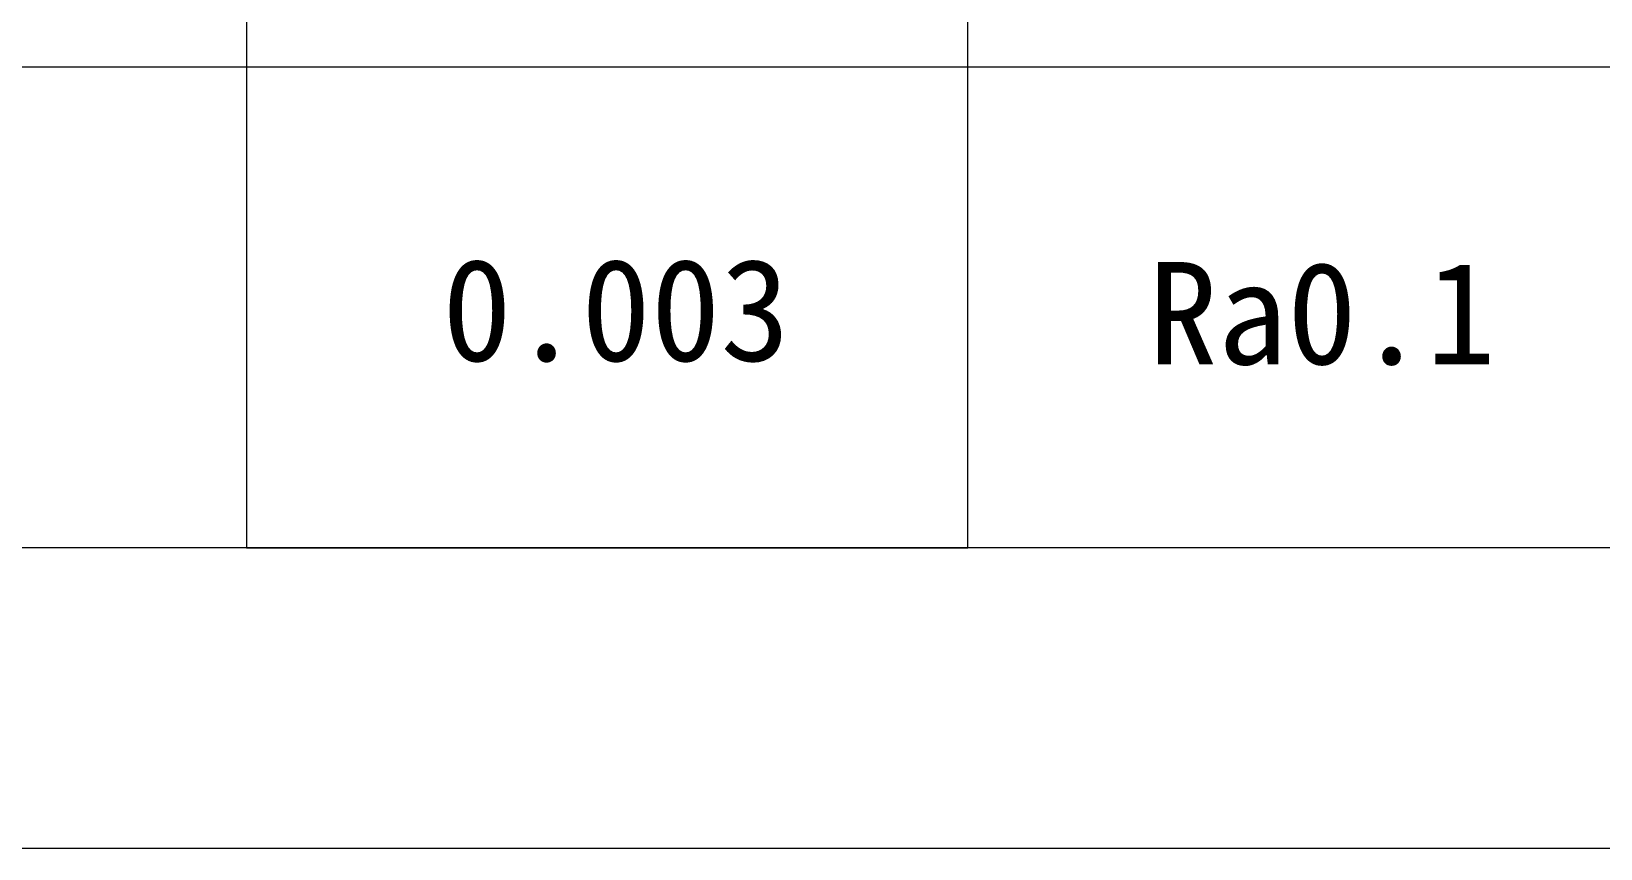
# Model space of a CAD drawing. Header units: inches. Extents: x 0 to 297, y 0 to 210.
# Drawn here: x 100.95 to 127.05, y 5 to 18.59 of the extents above; entities that cross this region are included whole.
import ezdxf
from ezdxf.enums import TextEntityAlignment as Align

# ---------------------------------------------------------------- set-up
doc = ezdxf.new("R2010")
doc.units = ezdxf.units.IN
doc.header["$MEASUREMENT"] = 0
doc.layers.add('图框', color=7, linetype='Continuous')
doc.styles.get("Standard").update_dxf_attribs({"font": 'arial.ttf'})
doc.styles.add('样式 1', font='simsunb.ttf')

# ---------------------------------------------------------------- blocks, each defined once
blk = doc.blocks.new('TYFrame_XT')
at = {"layer": '图框', "lineweight": 9}
for p, q in [((104.523, 42), (104.523, 10)), ((116.523, 10), (116.523, 26)), ((10, 18), (104.523, 18)), ((104.523, 18), (116.523, 18)), ((116.523, 18), (128.528, 18)), ((128.528, 10), (10, 10)), ((104.523, 10), (116.523, 10)), ((292, 5), (5, 5))]:
    blk.add_line(p, q, dxfattribs=at)
at = {"layer": '图框', "color": 4, "lineweight": 9}
blk.add_line((107, 10), (107.43, 10), dxfattribs=at)
at = {"layer": '图框', "lineweight": 9, "char_height": 1.7, "width": 14.11582, "attachment_point": 1}
for s, insert in [('{\\fNSimSun|b1|i0|c134|p49;0.003\\P}', (107.78, 14.81)), ('{\\fNSimSun|b1|i0|c134|p49;Ra0.1\\P}', (119.523, 14.756))]:
    blk.add_mtext(s, dxfattribs=dict(at, insert=insert))
at = {"layer": '图框', "style": '样式 1'}
for tag, p in [('冷却', (222.232, 37.52)), ('设计', (186.182, 37.499)), ('刀具名称', (254.697, 31.772)), ('涂层', (224.342, 31.444)), ('审核', (186.14, 29.879)), ('厚度', (224.332, 27.785)), ('刀具材料', (222.455, 21.546)), ('规格型号', (265.453, 21.215)), ('被加工材料', (222.743, 13.913)), ('日期', (186.423, 13.786)), ('客户名称', (265.454, 13.306))]:
    blk.add_attdef(tag, text='', height=1.73, dxfattribs=at).set_placement(p, align=Align.MIDDLE_CENTER)

msp = doc.modelspace()

# ---------------------------------------------------------------- block references
at = {"color": 0}
msp.add_blockref('TYFrame_XT', (0, 0), dxfattribs=at)

doc.saveas('drawing.dxf')
